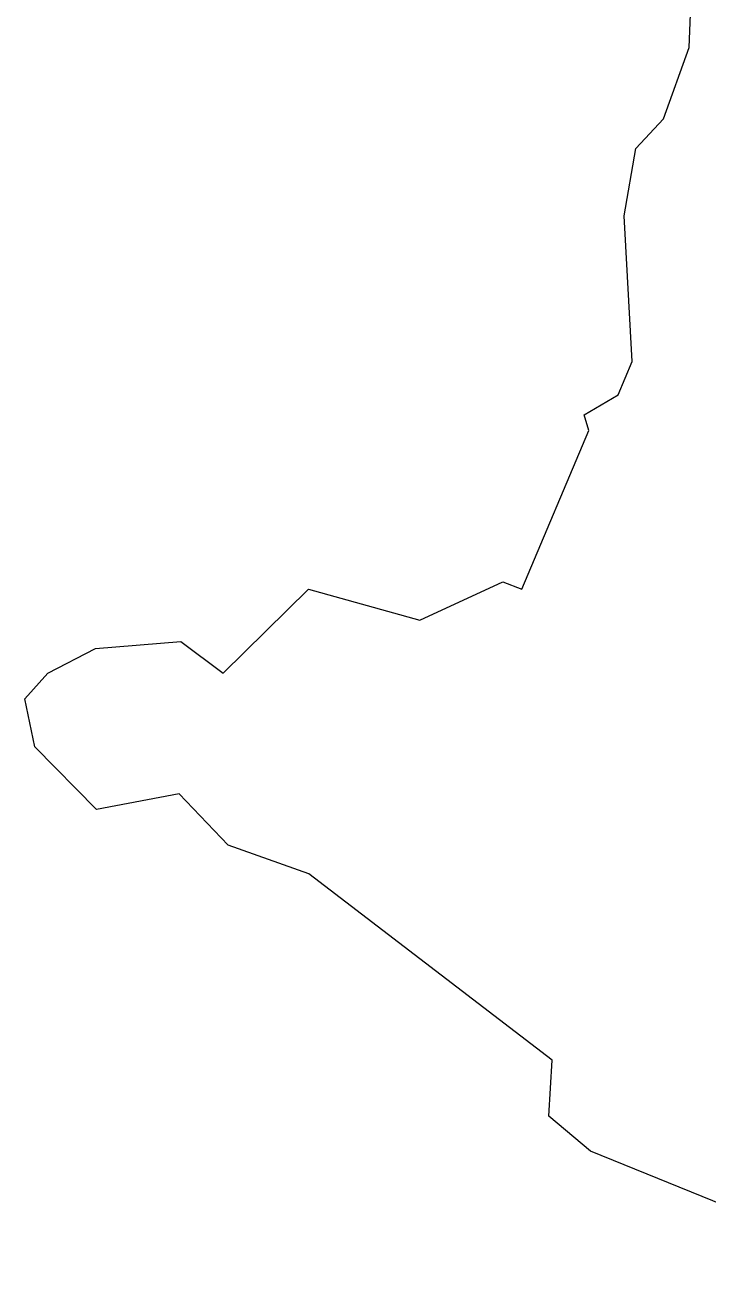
# Model space of a CAD drawing. Header units: metres. Extents: x 341425 to 343917, y 1761979 to 1765495.
# Drawn here: x 341425 to 342377, y 1762041 to 1763770 of the extents above; entities that cross this region are included whole.
import ezdxf

# ---------------------------------------------------------------- set-up
doc = ezdxf.new("R2010")
doc.units = ezdxf.units.M
doc.layers.add('village', color=3, linetype='Continuous')

msp = doc.modelspace()

# ---------------------------------------------------------------- linework, layer by layer
at = {"layer": 'village', "color": 3}
for p, q in [((342350.3, 1763738.4), (342353.6, 1763825.5)), ((342314.4, 1763639), (342350.3, 1763738.4)), ((342275.7, 1763597.7), (342314.4, 1763639)), ((342259.8, 1763503.8), (342275.7, 1763597.7)), ((342270.7, 1763300.9), (342259.8, 1763503.8)), ((342251.4, 1763254.6), (342270.7, 1763300.9)), ((342204.2, 1763226.8), (342251.4, 1763254.6)), ((342210.4, 1763204.9), (342204.2, 1763226.8)), ((342117.1, 1762984.1), (342210.4, 1763204.9)), ((341975, 1762940.8), (342090.9, 1762994.2)), ((342090.9, 1762994.2), (342117.1, 1762984.1)), ((341701.4, 1762867.1), (341820.2, 1762983.8)), ((341820.2, 1762983.8), (341975, 1762940.8)), ((341523.6, 1762901.1), (341642.3, 1762911.1)), ((341642.3, 1762911.1), (341701.4, 1762867.1)), ((341457.3, 1762866.8), (341523.6, 1762901.1)), ((341425.3, 1762831.3), (341457.3, 1762866.8)), ((341439.3, 1762764.3), (341425.3, 1762831.3)), ((341525, 1762677), (341439.3, 1762764.3)), ((341640.1, 1762698.7), (341525, 1762677)), ((341708.5, 1762627.3), (341640.1, 1762698.7)), ((341820.9, 1762587.4), (341708.5, 1762627.3)), ((342159.3, 1762327.8), (341820.9, 1762587.4)), ((342155, 1762249.9), (342159.3, 1762327.8)), ((342212.8, 1762201.5), (342155, 1762249.9)), ((342606.9, 1762041.1), (342212.8, 1762201.5))]:
    msp.add_line(p, q, dxfattribs=at)

doc.saveas('drawing.dxf')
